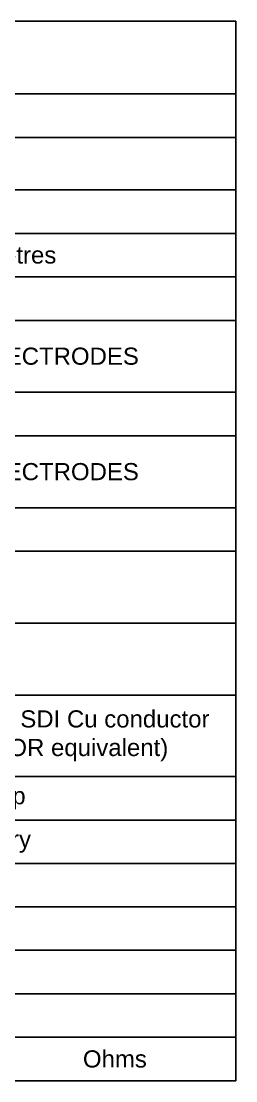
# Paper-space layout 'Sheet(2)' of a CAD drawing. Header units: metres, sheet in millimetres. Extents: x -29 to 809, y -5 to 581.
# Drawn here: x 619.4 to 650.6, y 157.7 to 312.3 of the extents above; entities that cross this region are included whole.
import ezdxf

# ---------------------------------------------------------------- set-up
doc = ezdxf.new("R2010")
doc.units = ezdxf.units.M
doc.layers.get('0').update_dxf_attribs({"color": 6})
doc.layers.add('Notes', color=7, linetype='Continuous')
doc.styles.get("Standard").update_dxf_attribs({"font": 'arial.ttf'})

# ---------------------------------------------------------------- blocks, each defined once
blk = doc.blocks.new('*T58')
at = {"layer": 'Notes', "lineweight": -2, "ltscale": 0.5, "transparency": 16777216}
for p, q in [((0, 0), (192.69, 0)), ((0, 0), (0, -154.55)), ((192.69, 0), (192.69, -154.55)), ((0, -10.62), (192.69, -10.62)), ((139.34, -10.62), (139.34, -154.55)), ((0, -16.96), (192.69, -16.96)), ((0, -24.62), (192.69, -24.62)), ((0, -30.95), (192.69, -30.95)), ((0, -37.28), (192.69, -37.28)), ((0, -43.64), (192.69, -43.64)), ((0, -54.13), (192.69, -54.13)), ((0, -60.48), (192.69, -60.48)), ((0, -70.97), (192.69, -70.97)), ((0, -77.31), (192.69, -77.31)), ((0, -87.8), (192.69, -87.8)), ((0, -98.29), (192.69, -98.29)), ((0, -110.18), (192.69, -110.18)), ((0, -116.52), (192.69, -116.52)), ((0, -122.85), (192.69, -122.85)), ((0, -129.18), (192.69, -129.18)), ((0, -135.52), (192.69, -135.52)), ((0, -141.86), (192.69, -141.86)), ((0, -148.21), (192.69, -148.21)), ((0, -154.55), (192.69, -154.55))]:
    blk.add_line(p, q, dxfattribs=at)
at = {"layer": 'Notes', "color": 0, "ltscale": 0.5, "transparency": 16777216, "attachment_point": 4}
for s, insert, char_height, width in [('{\\fArial|b1|i0|c0|p34;EARTHING DATA TO BE CAPTURE TO GIS}', (1, -5.31), 3, 190.6877), ('Substation No. ', (1, -13.79), 2.5, 137.3445), ('35845', (140.34, -13.79), 2.5, 51.3432), ('Installation Type', (1, -20.79), 2.5, 137.3445), ('Overhead', (140.34, -20.79), 2.5, 51.3432), ('Earthing System Type', (1, -27.78), 2.5, 137.3445), ('Separate', (140.34, -27.78), 2.5, 51.3432), ('Soil Resistivity Average in Ohms', (1, -34.12), 2.5, 137.3445), ('38.3 ohm metres', (140.34, -34.12), 2.5, 51.3432), ('HV Separate Earthing Grid Resistance (Separate Earthing Only)', (1, -40.46), 2.5, 137.3445), ('0.75 ohms', (140.34, -40.46), 2.5, 51.3432), ('Size/No. of HV Electrodes (Separate Earthing Only)', (1, -48.88), 2.5, 137.3445), ('2.4 m / 2 ELECTRODES', (140.34, -48.88), 2.5, 51.3432), ('LV Separate Earthing Grid Resistance (Separate Earthing Only)', (1, -57.3), 2.5, 137.3445), ('0.29 ohms', (140.34, -57.3), 2.5, 51.3432), ('Size/No. of LV Electrodes (Separate Earthing Only)', (1, -65.72), 2.5, 137.3445), ('9.6 m / 2 ELECTRODES', (140.34, -65.72), 2.5, 51.3432), ('Combined Earth Resistance in Ohms (For Common Earthing)', (1, -74.14), 2.5, 137.3445), ('N/A', (140.34, -74.14), 2.5, 51.3432), ('Size/No. of Combined Electrodes (Common Earthing)', (1, -82.55), 2.5, 137.3445), ('N/A', (140.34, -82.55), 2.5, 51.3432), ('Size/No. of the Supplementary Electrode', (1, -93.04), 2.5, 137.3445), ('N/A', (140.34, -93.04), 2.5, 51.3432), ('70mm² black SDI Cu conductor (19/2.14 Cu OR equivalent)', (140.34, -104.23), 2.5, 51.3432), ('Bonding Conductor Size in mm2 (Insulated/Bare)', (1, -104.23), 2.5, 137.3445), ('Connection Type (CAD or Crimp)', (1, -113.35), 2.5, 137.3445), ('CAD or Crimp', (140.34, -113.35), 2.5, 51.3432), ('Ambient Temperature/Weather Condition', (1, -119.68), 2.5, 137.3445), ('22 deg C / Dry', (140.34, -119.68), 2.5, 51.3432), ('Date of Soil Test', (1, -126.02), 2.5, 137.3445), ('16-12-2016', (140.34, -126.02), 2.5, 51.3432), ('Insulated depth from Ground Level (in Metres)', (1, -132.35), 2.5, 137.3445), ('4', (140.34, -132.35), 2.5, 51.3432), ('Length of MEN Connection Cable (in Metres)', (1, -138.69), 2.5, 137.3445), ('N/A', (140.34, -138.69), 2.5, 51.3432), ('Total length of Earth Electrode System Cable (incl. Insulated & Bare in Metres)', (1, -145.04), 2.5, 137.3445), ('33 m', (140.34, -145.04), 2.5, 51.3432), ('Measured Earth Resistance in Ohms (to be measured by L1 ASP on commissioning)', (1, -151.38), 2.5, 137.3445), ('                               Ohms', (140.34, -151.38), 2.5, 51.3432)]:
    blk.add_mtext(s, dxfattribs=dict(at, insert=insert, char_height=char_height, width=width))

psp = doc.layouts.new('Sheet(2)')

# ---------------------------------------------------------------- block references
psp.add_blockref('*T58', (457.95, 312.27))

doc.saveas('drawing.dxf')
